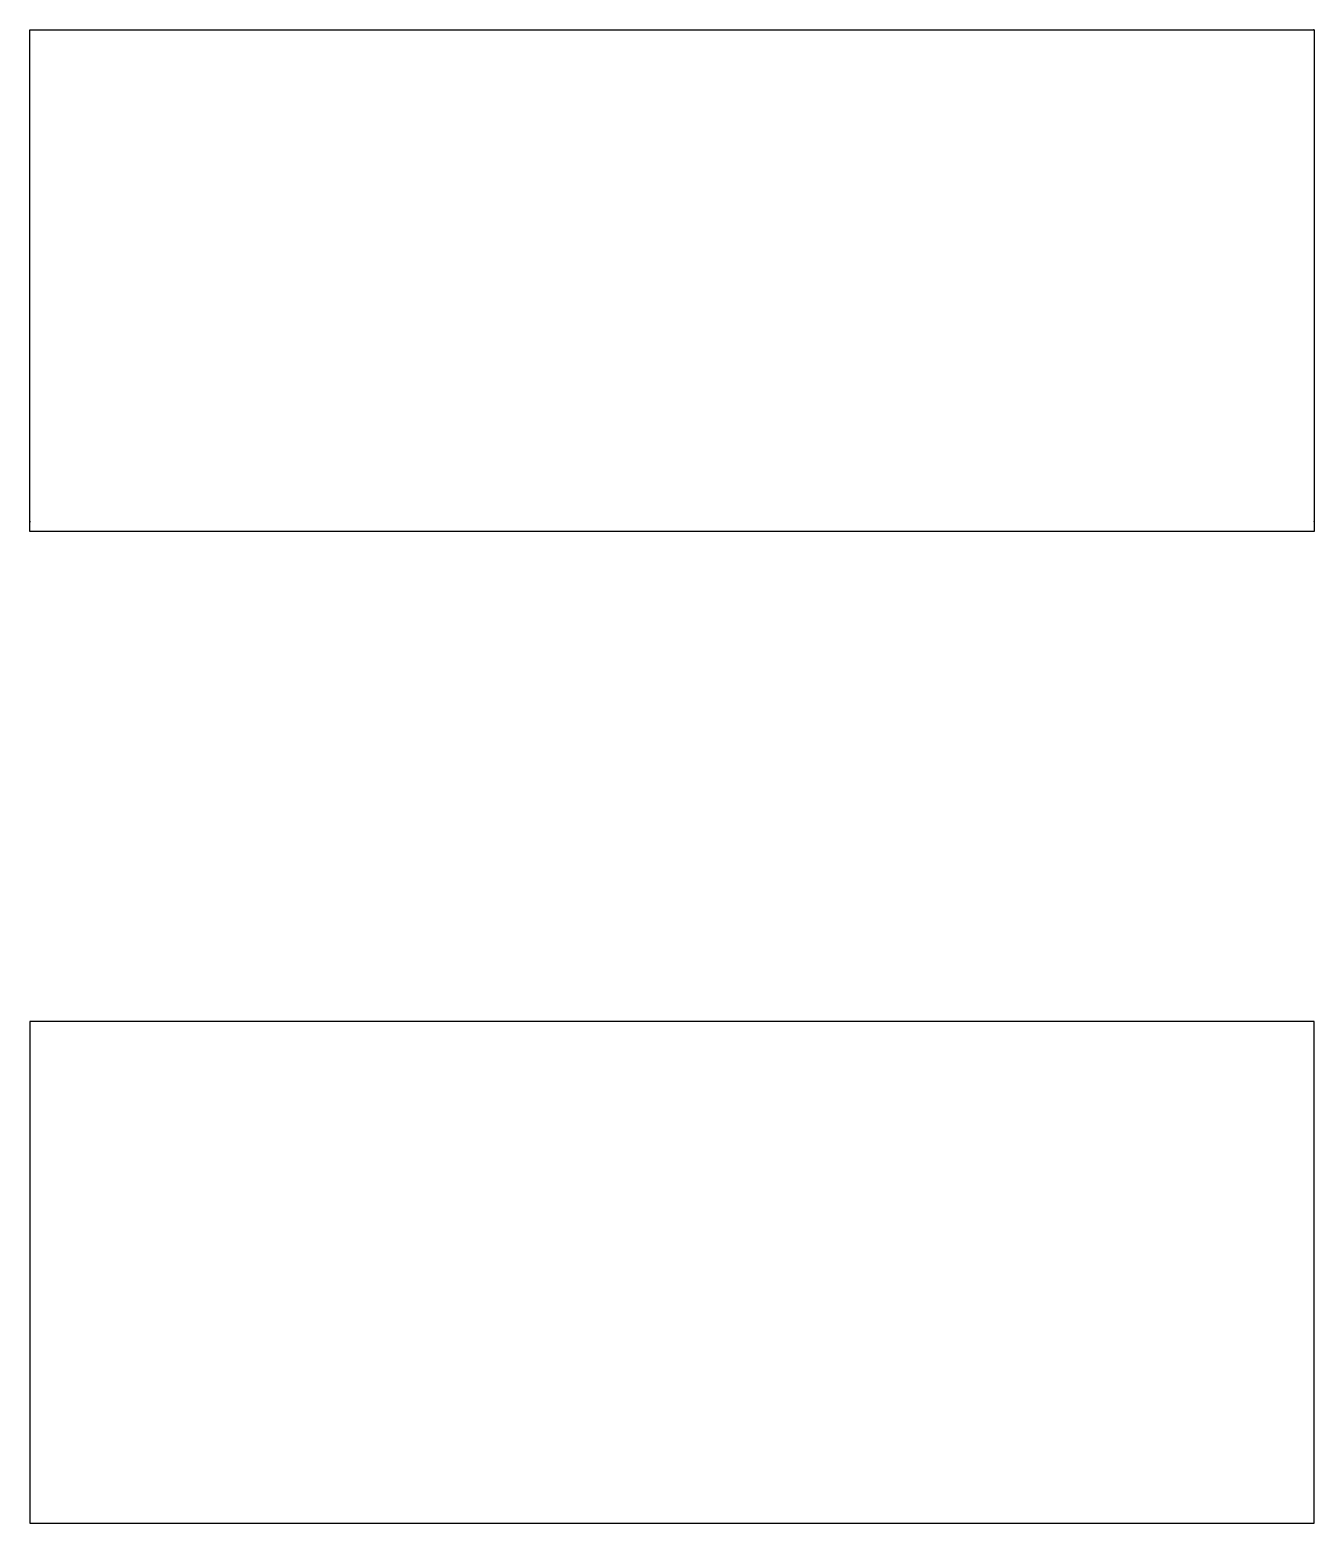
# Model space of a CAD drawing. Extents: x 0 to 256, y 0 to 298.
import ezdxf

# ---------------------------------------------------------------- set-up
doc = ezdxf.new("R2010")
doc.units = 0
doc.header["$LTSCALE"] = 1000
doc.linetypes.add('IMOS_DOT1', pattern=[1, -0.5, 0, -0.5])
doc.layers.get('0').update_dxf_attribs({"linetype": 'CONTINUOUS'})
doc.layers.add('72IMOSXD01_IM_SIDE_NORM', color=152, linetype='CONTINUOUS')

msp = doc.modelspace()

# ---------------------------------------------------------------- linework, layer by layer
for points in [[(256, 197.63), (0, 197.63), (0, 297.63), (256, 297.63)], [(0, 0), (256, 0), (256, 100), (0, 100)]]:
    msp.add_lwpolyline(points, close=True)
at = {"layer": '72IMOSXD01_IM_SIDE_NORM', "linetype": 'IMOS_DOT1', "ltscale": 5}
for points in [[(0, 199.63), (256, 199.63), (256, 297.63), (0, 297.63)], [(0, 199.63), (256, 199.63), (256, 297.63), (0, 297.63)], [(0, 2), (256, 2), (256, 100), (0, 100)], [(0, 2), (256, 2), (256, 100), (0, 100)]]:
    msp.add_lwpolyline(points, close=True, dxfattribs=at)

doc.saveas('drawing.dxf')
